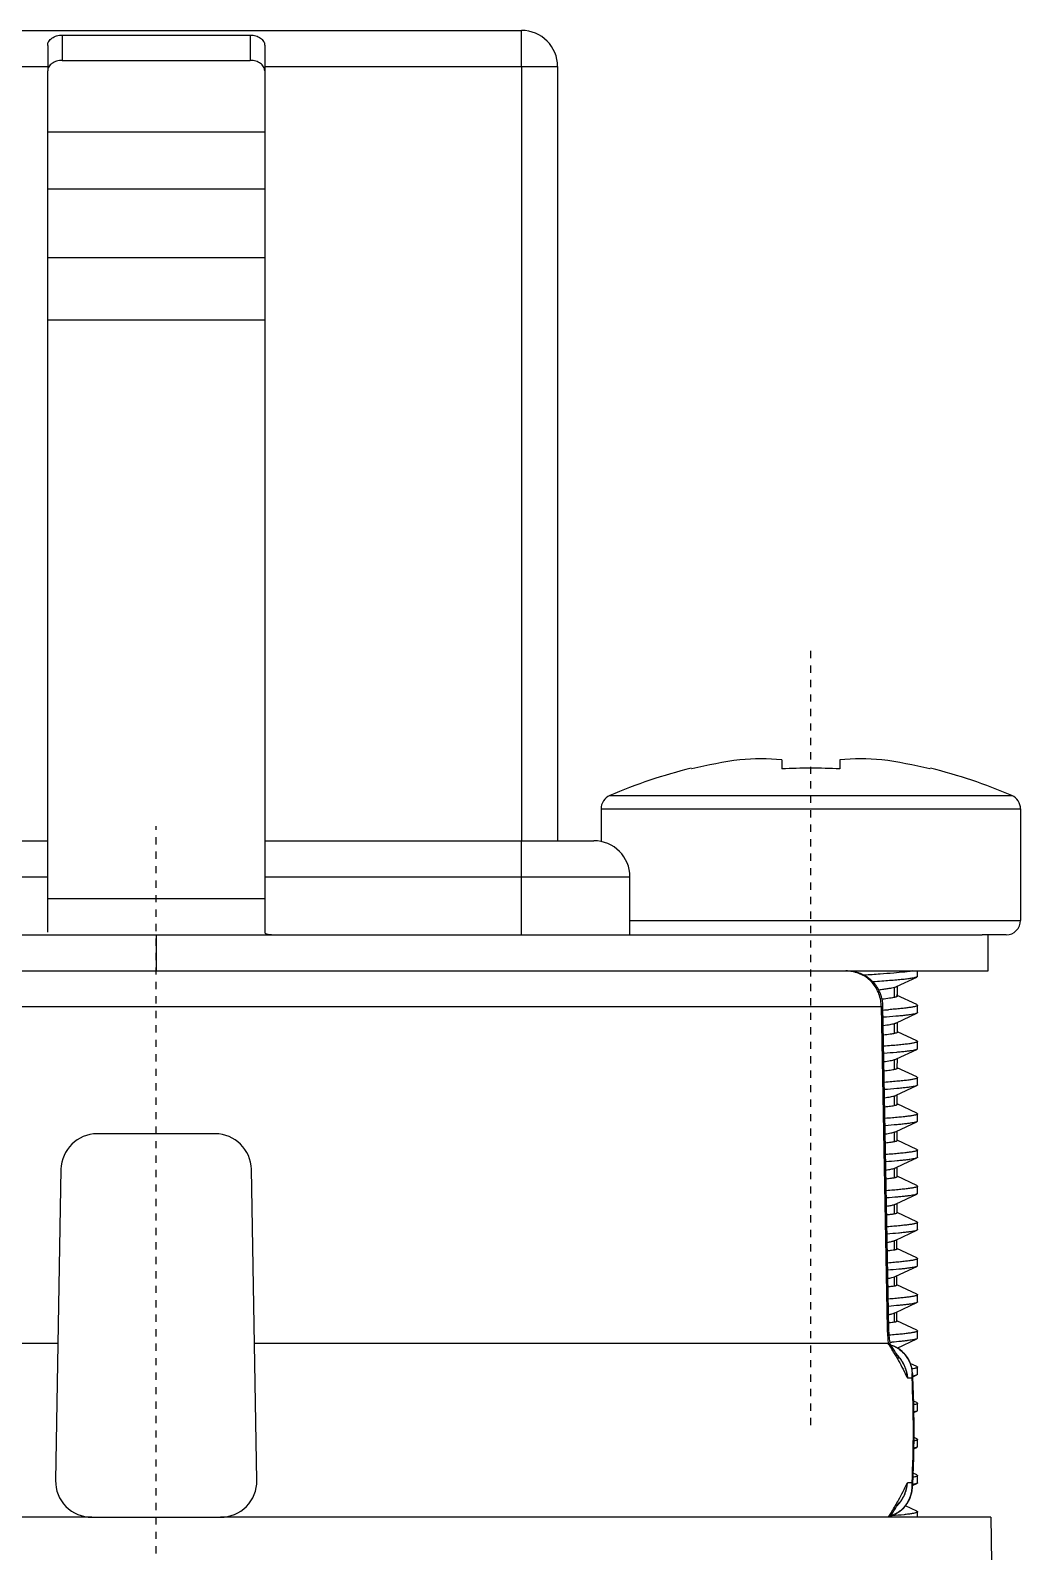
# Model space of a CAD drawing. Header units: millimetres. Extents: x 3170 to 4290, y 966 to 1416.
# Drawn here: x 3922.12 to 3935.81, y 986.61 to 1007.63 of the extents above; entities that cross this region are included whole.
import ezdxf

# ---------------------------------------------------------------- set-up
doc = ezdxf.new("R2010")
doc.units = ezdxf.units.MM
doc.header["$LTSCALE"] = 0.1
doc.linetypes.add('CENTER', pattern=[0.6, 0.375, -0.075, 0.075, -0.075])
for name, color, linetype in [('AUSFORMSCHRAEGEN', 7, 'Continuous'), ('BEZUGSACHSEN', 7, 'Continuous'), ('RUNDUNGEN', 7, 'Continuous')]:
    doc.layers.add(name, color=color, linetype=linetype)

msp = doc.modelspace()

# ---------------------------------------------------------------- linework, layer by layer
at = {"color": 9, "linetype": 'Continuous'}
for p, q in [((3928.913, 1007.131), (3928.913, 996.431)), ((3925.363, 1006.224), (3922.363, 1006.224)), ((3925.363, 1005.439), (3922.363, 1005.439)), ((3925.363, 1004.488), (3922.363, 1004.488)), ((3925.363, 1003.627), (3922.363, 1003.627)), ((3925.363, 995.627), (3922.363, 995.627)), ((3923.863, 995.131), (3923.863, 994.631)), ((3934.072, 994.266), (3934.072, 994.407)), ((3934.072, 993.767), (3934.072, 993.906)), ((3934.072, 993.268), (3934.072, 993.406)), ((3934.072, 992.77), (3934.072, 992.906)), ((3934.072, 992.271), (3934.072, 992.405)), ((3934.071, 991.772), (3934.071, 991.905)), ((3934.071, 991.273), (3934.071, 991.404)), ((3934.071, 990.774), (3934.071, 990.904)), ((3934.071, 990.276), (3934.071, 990.404)), ((3934.071, 989.777), (3934.071, 989.904))]:
    msp.add_line(p, q, dxfattribs=at)
at = {"color": 7, "linetype": 'Continuous'}
for p, q in [((3929.413, 1007.131), (3929.413, 996.431)), ((3931.263, 997.434), (3931.27, 997.424)), ((3932.513, 997.551), (3932.513, 997.424)), ((3933.313, 997.551), (3933.313, 997.424)), ((3934.557, 997.424), (3934.563, 997.434)), ((3935.363, 994.631), (3935.363, 995.131)), ((3912.363, 994.631), (3935.363, 994.631)), ((3934.099, 994.416), (3934.378, 994.547)), ((3934.388, 994.556), (3934.388, 994.631)), ((3934.378, 994.166), (3934.099, 994.297)), ((3934.111, 994.285), (3934.112, 994.422)), ((3933.915, 994.091), (3933.913, 994.091)), ((3934.388, 994.056), (3934.388, 994.156)), ((3934.098, 993.915), (3934.378, 994.047)), ((3934.11, 993.786), (3934.111, 993.921)), ((3934.378, 993.666), (3934.11, 993.792)), ((3934.388, 993.556), (3934.388, 993.656)), ((3934.097, 993.415), (3934.378, 993.547)), ((3934.109, 993.286), (3934.11, 993.421)), ((3934.378, 993.166), (3934.109, 993.292)), ((3934.095, 992.914), (3934.378, 993.047)), ((3934.388, 993.056), (3934.388, 993.156)), ((3934.108, 992.787), (3934.109, 992.92)), ((3934.378, 992.666), (3934.108, 992.793)), ((3934.388, 992.556), (3934.388, 992.656)), ((3934.094, 992.413), (3934.378, 992.547)), ((3934.107, 992.287), (3934.108, 992.42)), ((3934.378, 992.166), (3934.107, 992.293)), ((3934.093, 991.913), (3934.269, 991.996)), ((3934.269, 991.996), (3934.378, 992.047)), ((3934.388, 992.056), (3934.388, 992.156)), ((3934.106, 991.788), (3934.107, 991.919)), ((3934.378, 991.666), (3934.106, 991.794)), ((3934.091, 991.412), (3934.378, 991.547)), ((3934.388, 991.556), (3934.388, 991.656)), ((3934.105, 991.288), (3934.106, 991.419)), ((3934.378, 991.166), (3934.105, 991.294)), ((3934.388, 991.056), (3934.388, 991.156)), ((3934.09, 990.912), (3934.378, 991.047)), ((3934.104, 990.789), (3934.104, 990.918)), ((3934.378, 990.666), (3934.104, 990.794)), ((3934.088, 990.411), (3934.378, 990.547)), ((3934.378, 990.666), (3934.388, 990.656)), ((3934.388, 990.556), (3934.388, 990.656)), ((3934.071, 990.404), (3934.088, 990.411)), ((3934.103, 990.289), (3934.103, 990.418)), ((3934.378, 990.166), (3934.103, 990.295)), ((3934.388, 990.056), (3934.388, 990.156)), ((3934.071, 989.904), (3934.087, 989.91)), ((3934.087, 989.91), (3934.378, 990.047)), ((3934.102, 989.79), (3934.102, 989.917)), ((3934.378, 989.666), (3934.102, 989.795)), ((3934.388, 989.556), (3934.388, 989.656)), ((3934.107, 989.42), (3934.378, 989.547)), ((3934.378, 989.166), (3934.289, 989.207)), ((3934.322, 989.021), (3934.378, 989.047)), ((3934.388, 989.056), (3934.388, 989.156)), ((3934.378, 988.666), (3934.335, 988.686)), ((3934.388, 988.556), (3934.388, 988.656)), ((3934.338, 988.528), (3934.378, 988.547)), ((3934.378, 988.166), (3934.34, 988.183)), ((3934.338, 988.028), (3934.378, 988.047)), ((3934.388, 988.056), (3934.388, 988.156)), ((3934.321, 987.52), (3934.378, 987.547)), ((3934.378, 987.666), (3934.328, 987.689)), ((3934.388, 987.556), (3934.388, 987.656)), ((3934.378, 987.166), (3934.221, 987.24)), ((3934.388, 987.081), (3934.388, 987.156))]:
    msp.add_line(p, q, dxfattribs=at)
at = {"color": 3, "linetype": 'Continuous'}
for p, q in [((3922.363, 995.167), (3922.363, 1006.224)), ((3925.363, 1006.224), (3925.363, 995.167)), ((3912.443, 995.131), (3935.283, 995.131))]:
    msp.add_line(p, q, dxfattribs=at)
at = {"color": 7, "linetype": 'Continuous'}
for centre, radius, start, end in [((3932.913, 990.631), 6.989, 98.0601, 103.6016), ((3932.223, 993.989), 3.574, 85.3464, 94.6536), ((3932.913, 989.582), 7.852, 87.0803, 92.9197), ((3933.603, 994.025), 3.538, 85.2987, 94.7013), ((3932.913, 990.631), 6.989, 76.3984, 81.9399), ((3932.912, 1007.773), 13.719, 274.1952, 274.4913), ((3934.351, 992.107), 0.0655, 292.5184, 295.088), ((3933.174, 999.865), 10.4, 274.6093, 274.7481), ((3934.352, 989.604), 0.0623, 293.3405, 295.121), ((3933.196, 997.195), 10.129, 274.6522, 274.7754)]:
    msp.add_arc(centre, radius, start, end, dxfattribs=at)
at = {"color": 3, "linetype": 'Continuous'}
msp.add_open_spline([(3925.363, 995.167), (3925.363, 995.165), (3925.364, 995.16), (3925.368, 995.154), (3925.374, 995.149), (3925.387, 995.143), (3925.408, 995.137), (3925.439, 995.134), (3925.476, 995.132), (3925.519, 995.131), (3925.565, 995.131), (3925.597, 995.131), (3925.613, 995.131)], degree=3, knots=[0, 0, 0, 0, 0.025331, 0.051456, 0.081328, 0.116864, 0.208236, 0.327416, 0.471752, 0.636131, 0.814506, 1, 1, 1, 1], dxfattribs=at)
at = {"color": 7, "linetype": 'Continuous'}
for points, knots in [([(3934.316, 994.631), (3934.3, 994.629), (3934.265, 994.623), (3934.179, 994.613), (3934.046, 994.601), (3933.86, 994.586), (3933.723, 994.578), (3933.649, 994.573)], [0, 0, 0, 0, 0.072014, 0.160951, 0.386491, 0.669296, 1, 1, 1, 1]), ([(3934.378, 994.547), (3934.375, 994.546), (3934.367, 994.543), (3934.344, 994.536), (3934.307, 994.529), (3934.251, 994.521), (3934.18, 994.513), (3934.096, 994.505), (3933.999, 994.497), (3933.89, 994.489), (3933.814, 994.484), (3933.774, 994.481)], [0, 0, 0, 0, 0.018982, 0.044105, 0.112965, 0.206296, 0.323284, 0.462723, 0.623167, 0.802898, 1, 1, 1, 1]), ([(3934.388, 994.556), (3934.388, 994.555), (3934.386, 994.552), (3934.383, 994.549), (3934.38, 994.548), (3934.378, 994.547)], [0, 0, 0, 0, 0.374662, 0.650212, 1, 1, 1, 1]), ([(3933.852, 994.372), (3933.876, 994.375), (3933.92, 994.38), (3933.981, 994.389), (3934.03, 994.397), (3934.06, 994.403), (3934.072, 994.407)], [0, 0, 0, 0, 0.323088, 0.599264, 0.825776, 1, 1, 1, 1]), ([(3934.072, 994.407), (3934.077, 994.408), (3934.087, 994.411), (3934.096, 994.414), (3934.099, 994.416)], [0, 0, 0, 0, 0.561926, 1, 1, 1, 1]), ([(3934.111, 994.285), (3934.111, 994.284), (3934.11, 994.281), (3934.106, 994.278), (3934.099, 994.274), (3934.088, 994.27), (3934.078, 994.267), (3934.072, 994.266)], [0, 0, 0, 0, 0.12228, 0.209007, 0.31793, 0.609137, 1, 1, 1, 1]), ([(3934.072, 994.266), (3934.062, 994.264), (3934.039, 994.259), (3933.981, 994.25), (3933.934, 994.244), (3933.9, 994.24)], [0, 0, 0, 0, 0.180968, 0.409233, 1, 1, 1, 1]), ([(3934.388, 994.156), (3934.388, 994.155), (3934.387, 994.153), (3934.384, 994.151), (3934.38, 994.148), (3934.373, 994.145), (3934.361, 994.141), (3934.346, 994.137), (3934.328, 994.134), (3934.307, 994.13), (3934.273, 994.125), (3934.223, 994.118), (3934.154, 994.111), (3934.073, 994.103), (3934.016, 994.099), (3933.986, 994.096)], [0, 0, 0, 0, 0.01001, 0.016807, 0.025191, 0.047213, 0.076652, 0.113681, 0.158311, 0.210501, 0.270183, 0.411586, 0.581349, 0.778071, 1, 1, 1, 1]), ([(3934.378, 994.166), (3934.38, 994.165), (3934.383, 994.164), (3934.386, 994.161), (3934.388, 994.158), (3934.388, 994.156)], [0, 0, 0, 0, 0.349746, 0.62528, 1, 1, 1, 1]), ([(3934.378, 994.047), (3934.376, 994.046), (3934.369, 994.043), (3934.351, 994.038), (3934.322, 994.032), (3934.279, 994.025), (3934.225, 994.018), (3934.161, 994.011), (3934.056, 994.002), (3933.973, 993.995), (3933.915, 993.991)], [0, 0, 0, 0, 0.020561, 0.046905, 0.117137, 0.21068, 0.326947, 0.465142, 0.624216, 1, 1, 1, 1]), ([(3933.917, 993.879), (3933.947, 993.883), (3933.99, 993.889), (3934.041, 993.899), (3934.063, 993.904), (3934.072, 993.906)], [0, 0, 0, 0, 0.586106, 0.815471, 1, 1, 1, 1]), ([(3934.072, 993.906), (3934.077, 993.908), (3934.086, 993.91), (3934.094, 993.914), (3934.098, 993.915)], [0, 0, 0, 0, 0.559256, 1, 1, 1, 1]), ([(3934.388, 994.056), (3934.388, 994.055), (3934.386, 994.052), (3934.383, 994.049), (3934.38, 994.048), (3934.378, 994.047)], [0, 0, 0, 0, 0.374771, 0.650188, 1, 1, 1, 1]), ([(3934.072, 993.767), (3934.063, 993.765), (3934.042, 993.761), (3933.991, 993.753), (3933.949, 993.748), (3933.919, 993.744)], [0, 0, 0, 0, 0.184274, 0.413621, 1, 1, 1, 1]), ([(3934.388, 993.656), (3934.388, 993.655), (3934.387, 993.652), (3934.384, 993.65), (3934.379, 993.647), (3934.37, 993.644), (3934.356, 993.64), (3934.339, 993.636), (3934.318, 993.632), (3934.293, 993.628), (3934.254, 993.622), (3934.195, 993.615), (3934.115, 993.607), (3934.022, 993.599), (3933.956, 993.594), (3933.921, 993.591)], [0, 0, 0, 0, 0.009471, 0.016108, 0.024397, 0.046374, 0.075894, 0.113096, 0.157986, 0.210485, 0.270488, 0.412487, 0.582589, 0.779109, 1, 1, 1, 1]), ([(3934.11, 993.786), (3934.11, 993.784), (3934.109, 993.781), (3934.105, 993.778), (3934.098, 993.775), (3934.087, 993.771), (3934.078, 993.769), (3934.072, 993.767)], [0, 0, 0, 0, 0.122301, 0.20894, 0.317818, 0.609104, 1, 1, 1, 1]), ([(3934.378, 993.666), (3934.38, 993.665), (3934.383, 993.664), (3934.386, 993.661), (3934.388, 993.658), (3934.388, 993.656)], [0, 0, 0, 0, 0.349696, 0.625141, 1, 1, 1, 1]), ([(3934.378, 993.547), (3934.376, 993.546), (3934.369, 993.543), (3934.352, 993.538), (3934.323, 993.532), (3934.281, 993.526), (3934.228, 993.519), (3934.165, 993.512), (3934.063, 993.502), (3933.981, 993.496), (3933.924, 993.491)], [0, 0, 0, 0, 0.020676, 0.04711, 0.117489, 0.21105, 0.327296, 0.465397, 0.62437, 1, 1, 1, 1]), ([(3934.388, 993.556), (3934.388, 993.555), (3934.386, 993.552), (3934.383, 993.549), (3934.38, 993.548), (3934.378, 993.547)], [0, 0, 0, 0, 0.374737, 0.650266, 1, 1, 1, 1]), ([(3933.925, 993.379), (3933.954, 993.383), (3933.994, 993.389), (3934.043, 993.398), (3934.063, 993.403), (3934.072, 993.406)], [0, 0, 0, 0, 0.583607, 0.813664, 1, 1, 1, 1]), ([(3934.072, 993.268), (3934.063, 993.266), (3934.043, 993.263), (3933.995, 993.255), (3933.956, 993.25), (3933.928, 993.247)], [0, 0, 0, 0, 0.185813, 0.415603, 1, 1, 1, 1]), ([(3934.072, 993.406), (3934.074, 993.407), (3934.083, 993.409), (3934.091, 993.412), (3934.097, 993.415)], [0, 0, 0, 0, 0.292553, 1, 1, 1, 1]), ([(3934.109, 993.286), (3934.109, 993.285), (3934.108, 993.282), (3934.104, 993.279), (3934.098, 993.276), (3934.087, 993.272), (3934.077, 993.27), (3934.072, 993.268)], [0, 0, 0, 0, 0.122266, 0.208911, 0.317939, 0.609128, 1, 1, 1, 1]), ([(3934.388, 993.156), (3934.388, 993.155), (3934.387, 993.152), (3934.384, 993.15), (3934.379, 993.147), (3934.37, 993.144), (3934.357, 993.14), (3934.34, 993.136), (3934.32, 993.132), (3934.296, 993.128), (3934.257, 993.122), (3934.199, 993.115), (3934.121, 993.108), (3934.03, 993.1), (3933.965, 993.095), (3933.931, 993.092)], [0, 0, 0, 0, 0.009546, 0.016199, 0.024494, 0.046477, 0.075993, 0.113161, 0.157998, 0.210455, 0.270418, 0.412308, 0.582374, 0.77892, 1, 1, 1, 1]), ([(3934.378, 993.047), (3934.376, 993.046), (3934.369, 993.043), (3934.352, 993.038), (3934.324, 993.033), (3934.283, 993.026), (3934.231, 993.019), (3934.169, 993.012), (3934.069, 993.003), (3933.989, 992.996), (3933.933, 992.992)], [0, 0, 0, 0, 0.020818, 0.047363, 0.117848, 0.211465, 0.327656, 0.465675, 0.624528, 1, 1, 1, 1]), ([(3934.378, 993.166), (3934.38, 993.165), (3934.383, 993.164), (3934.386, 993.161), (3934.388, 993.158), (3934.388, 993.156)], [0, 0, 0, 0, 0.349918, 0.625349, 1, 1, 1, 1]), ([(3934.388, 993.056), (3934.388, 993.055), (3934.386, 993.052), (3934.383, 993.049), (3934.38, 993.048), (3934.378, 993.047)], [0, 0, 0, 0, 0.374699, 0.650118, 1, 1, 1, 1]), ([(3933.934, 992.879), (3933.961, 992.883), (3933.999, 992.889), (3934.044, 992.898), (3934.063, 992.903), (3934.072, 992.906)], [0, 0, 0, 0, 0.581026, 0.8116, 1, 1, 1, 1]), ([(3934.072, 992.906), (3934.074, 992.906), (3934.082, 992.909), (3934.09, 992.912), (3934.095, 992.914)], [0, 0, 0, 0, 0.290602, 1, 1, 1, 1]), ([(3934.072, 992.77), (3934.063, 992.768), (3934.045, 992.764), (3934, 992.758), (3933.963, 992.753), (3933.937, 992.75)], [0, 0, 0, 0, 0.187687, 0.418187, 1, 1, 1, 1]), ([(3934.388, 992.656), (3934.388, 992.655), (3934.387, 992.653), (3934.384, 992.65), (3934.379, 992.647), (3934.371, 992.644), (3934.358, 992.64), (3934.341, 992.636), (3934.321, 992.632), (3934.297, 992.628), (3934.259, 992.623), (3934.203, 992.616), (3934.126, 992.608), (3934.037, 992.6), (3933.973, 992.595), (3933.94, 992.593)], [0, 0, 0, 0, 0.009615, 0.016294, 0.024605, 0.046585, 0.076076, 0.11323, 0.158043, 0.21045, 0.270361, 0.412195, 0.582205, 0.778795, 1, 1, 1, 1]), ([(3934.108, 992.787), (3934.108, 992.785), (3934.107, 992.782), (3934.103, 992.78), (3934.097, 992.777), (3934.086, 992.773), (3934.077, 992.771), (3934.072, 992.77)], [0, 0, 0, 0, 0.122273, 0.208828, 0.317806, 0.609019, 1, 1, 1, 1]), ([(3934.378, 992.666), (3934.38, 992.665), (3934.383, 992.664), (3934.386, 992.661), (3934.388, 992.658), (3934.388, 992.656)], [0, 0, 0, 0, 0.349681, 0.62517, 1, 1, 1, 1]), ([(3934.378, 992.547), (3934.376, 992.546), (3934.369, 992.543), (3934.352, 992.538), (3934.325, 992.533), (3934.284, 992.526), (3934.234, 992.519), (3934.173, 992.513), (3934.075, 992.503), (3933.996, 992.497), (3933.941, 992.493)], [0, 0, 0, 0, 0.020931, 0.047566, 0.1182, 0.211839, 0.328013, 0.465952, 0.624702, 1, 1, 1, 1]), ([(3933.944, 992.379), (3933.969, 992.383), (3934.004, 992.389), (3934.046, 992.398), (3934.064, 992.403), (3934.072, 992.405)], [0, 0, 0, 0, 0.577794, 0.809219, 1, 1, 1, 1]), ([(3934.072, 992.405), (3934.074, 992.406), (3934.081, 992.408), (3934.089, 992.411), (3934.094, 992.413)], [0, 0, 0, 0, 0.288684, 1, 1, 1, 1]), ([(3934.388, 992.556), (3934.388, 992.555), (3934.386, 992.552), (3934.383, 992.549), (3934.38, 992.548), (3934.378, 992.547)], [0, 0, 0, 0, 0.374707, 0.650246, 1, 1, 1, 1]), ([(3934.072, 992.271), (3934.054, 992.267), (3934.012, 992.261), (3933.971, 992.256), (3933.946, 992.253)], [0, 0, 0, 0, 0.420879, 1, 1, 1, 1]), ([(3934.107, 992.287), (3934.107, 992.286), (3934.106, 992.283), (3934.102, 992.281), (3934.096, 992.277), (3934.086, 992.274), (3934.077, 992.272), (3934.072, 992.271)], [0, 0, 0, 0, 0.122345, 0.208731, 0.31744, 0.608713, 1, 1, 1, 1]), ([(3934.388, 992.156), (3934.388, 992.155), (3934.387, 992.153), (3934.384, 992.15), (3934.379, 992.147), (3934.371, 992.144), (3934.358, 992.14), (3934.342, 992.136), (3934.323, 992.132), (3934.299, 992.129), (3934.262, 992.123), (3934.207, 992.116), (3934.131, 992.109), (3934.044, 992.101), (3933.982, 992.096), (3933.949, 992.093)], [0, 0, 0, 0, 0.009688, 0.016383, 0.024701, 0.046689, 0.076183, 0.113305, 0.158067, 0.210433, 0.270313, 0.412043, 0.582023, 0.778627, 1, 1, 1, 1]), ([(3934.376, 992.046), (3934.369, 992.043), (3934.352, 992.038), (3934.321, 992.032), (3934.281, 992.026), (3934.232, 992.019), (3934.173, 992.013), (3934.079, 992.004), (3934.004, 991.997), (3933.951, 991.993)], [0, 0, 0, 0, 0.050786, 0.123713, 0.218685, 0.335197, 0.472538, 0.629844, 1, 1, 1, 1]), ([(3934.378, 992.166), (3934.38, 992.165), (3934.383, 992.164), (3934.386, 992.161), (3934.388, 992.158), (3934.388, 992.156)], [0, 0, 0, 0, 0.349925, 0.625439, 1, 1, 1, 1]), ([(3934.388, 992.056), (3934.388, 992.055), (3934.386, 992.052), (3934.383, 992.049), (3934.38, 992.048), (3934.378, 992.047)], [0, 0, 0, 0, 0.374835, 0.650262, 1, 1, 1, 1]), ([(3933.954, 991.879), (3933.976, 991.883), (3934.016, 991.89), (3934.055, 991.9), (3934.071, 991.905)], [0, 0, 0, 0, 0.574664, 1, 1, 1, 1]), ([(3934.071, 991.772), (3934.055, 991.769), (3934.017, 991.763), (3933.978, 991.758), (3933.956, 991.756)], [0, 0, 0, 0, 0.423736, 1, 1, 1, 1]), ([(3934.071, 991.905), (3934.073, 991.905), (3934.081, 991.908), (3934.088, 991.911), (3934.093, 991.913)], [0, 0, 0, 0, 0.286809, 1, 1, 1, 1]), ([(3934.106, 991.788), (3934.106, 991.786), (3934.105, 991.784), (3934.101, 991.781), (3934.095, 991.778), (3934.085, 991.775), (3934.076, 991.773), (3934.071, 991.772)], [0, 0, 0, 0, 0.122355, 0.208656, 0.317298, 0.608486, 1, 1, 1, 1]), ([(3934.388, 991.656), (3934.388, 991.655), (3934.387, 991.653), (3934.384, 991.65), (3934.38, 991.647), (3934.371, 991.644), (3934.359, 991.64), (3934.343, 991.637), (3934.324, 991.633), (3934.301, 991.629), (3934.265, 991.623), (3934.211, 991.617), (3934.137, 991.609), (3934.052, 991.601), (3933.991, 991.597), (3933.959, 991.594)], [0, 0, 0, 0, 0.009764, 0.016487, 0.024827, 0.04683, 0.076298, 0.113385, 0.158123, 0.21045, 0.270268, 0.411915, 0.581838, 0.778479, 1, 1, 1, 1]), ([(3934.372, 991.545), (3934.365, 991.542), (3934.347, 991.537), (3934.317, 991.531), (3934.277, 991.525), (3934.229, 991.519), (3934.173, 991.513), (3934.082, 991.504), (3934.011, 991.498), (3933.961, 991.494)], [0, 0, 0, 0, 0.054661, 0.130375, 0.226928, 0.34385, 0.480505, 0.63605, 1, 1, 1, 1]), ([(3934.378, 991.547), (3934.378, 991.547), (3934.376, 991.546), (3934.374, 991.545), (3934.372, 991.545)], [0, 0, 0, 0, 0.229976, 1, 1, 1, 1]), ([(3934.378, 991.666), (3934.38, 991.665), (3934.383, 991.664), (3934.386, 991.661), (3934.388, 991.658), (3934.388, 991.656)], [0, 0, 0, 0, 0.349703, 0.625141, 1, 1, 1, 1]), ([(3934.388, 991.556), (3934.388, 991.555), (3934.386, 991.552), (3934.383, 991.549), (3934.38, 991.548), (3934.378, 991.547)], [0, 0, 0, 0, 0.374561, 0.650107, 1, 1, 1, 1]), ([(3933.963, 991.38), (3933.984, 991.384), (3934.02, 991.39), (3934.056, 991.399), (3934.071, 991.404)], [0, 0, 0, 0, 0.571321, 1, 1, 1, 1]), ([(3934.071, 991.404), (3934.073, 991.405), (3934.08, 991.407), (3934.087, 991.41), (3934.091, 991.412)], [0, 0, 0, 0, 0.284944, 1, 1, 1, 1]), ([(3934.071, 991.273), (3934.056, 991.27), (3934.021, 991.265), (3933.985, 991.261), (3933.964, 991.259)], [0, 0, 0, 0, 0.426551, 1, 1, 1, 1]), ([(3934.388, 991.156), (3934.388, 991.155), (3934.387, 991.153), (3934.384, 991.15), (3934.38, 991.148), (3934.372, 991.144), (3934.36, 991.141), (3934.344, 991.137), (3934.325, 991.133), (3934.303, 991.129), (3934.268, 991.124), (3934.215, 991.117), (3934.143, 991.11), (3934.059, 991.102), (3933.999, 991.097), (3933.968, 991.095)], [0, 0, 0, 0, 0.009846, 0.016591, 0.024941, 0.046938, 0.076399, 0.113474, 0.158169, 0.21044, 0.270221, 0.411797, 0.58164, 0.778279, 1, 1, 1, 1]), ([(3934.105, 991.288), (3934.105, 991.287), (3934.104, 991.284), (3934.1, 991.282), (3934.095, 991.279), (3934.085, 991.276), (3934.076, 991.274), (3934.071, 991.273)], [0, 0, 0, 0, 0.122362, 0.208579, 0.317146, 0.608212, 1, 1, 1, 1]), ([(3934.378, 991.166), (3934.38, 991.165), (3934.383, 991.164), (3934.386, 991.161), (3934.388, 991.158), (3934.388, 991.156)], [0, 0, 0, 0, 0.349804, 0.625358, 1, 1, 1, 1]), ([(3934.378, 991.047), (3934.372, 991.044), (3934.357, 991.04), (3934.328, 991.033), (3934.29, 991.027), (3934.242, 991.021), (3934.186, 991.014), (3934.094, 991.005), (3934.021, 990.999), (3933.969, 990.995)], [0, 0, 0, 0, 0.048315, 0.119393, 0.213179, 0.329273, 0.466929, 0.625289, 1, 1, 1, 1]), ([(3934.071, 990.904), (3934.073, 990.905), (3934.079, 990.907), (3934.086, 990.909), (3934.09, 990.912)], [0, 0, 0, 0, 0.283074, 1, 1, 1, 1]), ([(3934.388, 991.056), (3934.388, 991.055), (3934.386, 991.052), (3934.383, 991.049), (3934.38, 991.048), (3934.378, 991.047)], [0, 0, 0, 0, 0.37486, 0.650331, 1, 1, 1, 1]), ([(3933.971, 990.88), (3933.99, 990.884), (3934.024, 990.891), (3934.057, 990.899), (3934.071, 990.904)], [0, 0, 0, 0, 0.567992, 1, 1, 1, 1]), ([(3934.071, 990.774), (3934.057, 990.772), (3934.025, 990.767), (3933.992, 990.764), (3933.974, 990.762)], [0, 0, 0, 0, 0.42996, 1, 1, 1, 1]), ([(3934.104, 990.789), (3934.104, 990.788), (3934.104, 990.787), (3934.102, 990.784), (3934.099, 990.783), (3934.094, 990.78), (3934.084, 990.777), (3934.076, 990.775), (3934.071, 990.774)], [0, 0, 0, 0, 0.057175, 0.124711, 0.210739, 0.319219, 0.609247, 1, 1, 1, 1]), ([(3934.388, 990.656), (3934.388, 990.655), (3934.387, 990.653), (3934.384, 990.65), (3934.38, 990.648), (3934.372, 990.644), (3934.36, 990.641), (3934.345, 990.637), (3934.327, 990.633), (3934.305, 990.629), (3934.27, 990.624), (3934.218, 990.618), (3934.148, 990.61), (3934.065, 990.603), (3934.007, 990.598), (3933.976, 990.595)], [0, 0, 0, 0, 0.009912, 0.016675, 0.025039, 0.047062, 0.07652, 0.113561, 0.15822, 0.210469, 0.270211, 0.411686, 0.581527, 0.778204, 1, 1, 1, 1]), ([(3934.378, 990.547), (3934.373, 990.544), (3934.357, 990.54), (3934.329, 990.533), (3934.291, 990.527), (3934.245, 990.521), (3934.19, 990.514), (3934.1, 990.505), (3934.028, 990.499), (3933.978, 990.496)], [0, 0, 0, 0, 0.048581, 0.119786, 0.213645, 0.329689, 0.467275, 0.625552, 1, 1, 1, 1]), ([(3934.388, 990.556), (3934.388, 990.555), (3934.386, 990.552), (3934.383, 990.549), (3934.38, 990.548), (3934.378, 990.547)], [0, 0, 0, 0, 0.37465, 0.650081, 1, 1, 1, 1]), ([(3933.98, 990.381), (3933.998, 990.385), (3934.028, 990.391), (3934.058, 990.399), (3934.071, 990.404)], [0, 0, 0, 0, 0.564151, 1, 1, 1, 1]), ([(3934.103, 990.289), (3934.103, 990.289), (3934.103, 990.287), (3934.101, 990.285), (3934.098, 990.283), (3934.093, 990.281), (3934.084, 990.278), (3934.076, 990.276), (3934.071, 990.276)], [0, 0, 0, 0, 0.05728, 0.124733, 0.210601, 0.318914, 0.608809, 1, 1, 1, 1]), ([(3934.071, 990.276), (3934.058, 990.273), (3934.029, 990.269), (3933.999, 990.266), (3933.982, 990.264)], [0, 0, 0, 0, 0.433362, 1, 1, 1, 1]), ([(3934.388, 990.156), (3934.388, 990.155), (3934.387, 990.153), (3934.384, 990.151), (3934.38, 990.148), (3934.373, 990.145), (3934.361, 990.141), (3934.346, 990.137), (3934.328, 990.134), (3934.307, 990.13), (3934.273, 990.125), (3934.223, 990.118), (3934.154, 990.111), (3934.073, 990.103), (3934.016, 990.099), (3933.986, 990.096)], [0, 0, 0, 0, 0.01001, 0.016808, 0.025194, 0.047221, 0.076656, 0.113679, 0.158313, 0.210506, 0.270184, 0.411584, 0.581348, 0.778066, 1, 1, 1, 1]), ([(3934.378, 990.166), (3934.38, 990.165), (3934.383, 990.164), (3934.386, 990.161), (3934.388, 990.158), (3934.388, 990.156)], [0, 0, 0, 0, 0.349687, 0.625184, 1, 1, 1, 1]), ([(3934.378, 990.047), (3934.373, 990.044), (3934.357, 990.04), (3934.33, 990.034), (3934.293, 990.027), (3934.248, 990.021), (3934.194, 990.015), (3934.107, 990.006), (3934.037, 990), (3933.988, 989.996)], [0, 0, 0, 0, 0.048872, 0.120285, 0.214197, 0.330217, 0.467709, 0.625828, 1, 1, 1, 1]), ([(3933.989, 989.882), (3934.005, 989.885), (3934.032, 989.892), (3934.059, 989.899), (3934.071, 989.904)], [0, 0, 0, 0, 0.560027, 1, 1, 1, 1]), ([(3934.388, 990.056), (3934.388, 990.055), (3934.386, 990.052), (3934.383, 990.049), (3934.38, 990.048), (3934.378, 990.047)], [0, 0, 0, 0, 0.374733, 0.650264, 1, 1, 1, 1]), ([(3934.071, 989.777), (3934.059, 989.775), (3934.033, 989.771), (3934.007, 989.768), (3933.992, 989.767)], [0, 0, 0, 0, 0.437411, 1, 1, 1, 1]), ([(3934.388, 989.656), (3934.388, 989.655), (3934.387, 989.653), (3934.385, 989.651), (3934.38, 989.648), (3934.373, 989.645), (3934.362, 989.641), (3934.348, 989.638), (3934.33, 989.634), (3934.31, 989.63), (3934.277, 989.625), (3934.228, 989.619), (3934.161, 989.611), (3934.083, 989.604), (3934.028, 989.6), (3933.999, 989.597)], [0, 0, 0, 0, 0.010126, 0.016956, 0.02536, 0.047404, 0.076846, 0.113838, 0.158411, 0.210544, 0.270176, 0.411448, 0.581147, 0.777885, 1, 1, 1, 1]), ([(3934.102, 989.79), (3934.102, 989.788), (3934.101, 989.786), (3934.097, 989.784), (3934.092, 989.782), (3934.083, 989.779), (3934.075, 989.777), (3934.071, 989.777)], [0, 0, 0, 0, 0.122365, 0.208324, 0.316626, 0.607117, 1, 1, 1, 1]), ([(3934.378, 989.666), (3934.38, 989.665), (3934.383, 989.664), (3934.386, 989.661), (3934.388, 989.658), (3934.388, 989.656)], [0, 0, 0, 0, 0.349932, 0.625428, 1, 1, 1, 1]), ([(3934.377, 989.546), (3934.371, 989.544), (3934.357, 989.54), (3934.332, 989.534), (3934.3, 989.529), (3934.26, 989.523), (3934.213, 989.517), (3934.138, 989.509), (3934.077, 989.504), (3934.035, 989.5)], [0, 0, 0, 0, 0.052645, 0.126574, 0.221798, 0.338007, 0.47464, 0.631072, 1, 1, 1, 1]), ([(3934.388, 989.556), (3934.388, 989.555), (3934.386, 989.552), (3934.383, 989.549), (3934.38, 989.548), (3934.378, 989.547)], [0, 0, 0, 0, 0.374822, 0.650245, 1, 1, 1, 1]), ([(3934.388, 989.156), (3934.388, 989.154), (3934.384, 989.15), (3934.377, 989.146), (3934.368, 989.143), (3934.357, 989.14), (3934.338, 989.135), (3934.323, 989.133), (3934.312, 989.131)], [0, 0, 0, 0, 0.097319, 0.179994, 0.289059, 0.425381, 0.589302, 1, 1, 1, 1]), ([(3934.378, 989.047), (3934.375, 989.046), (3934.368, 989.043), (3934.35, 989.038), (3934.334, 989.035), (3934.323, 989.033)], [0, 0, 0, 0, 0.174093, 0.398448, 1, 1, 1, 1]), ([(3934.378, 989.166), (3934.38, 989.165), (3934.383, 989.164), (3934.386, 989.161), (3934.388, 989.158), (3934.388, 989.156)], [0, 0, 0, 0, 0.349698, 0.625146, 1, 1, 1, 1]), ([(3934.388, 989.056), (3934.388, 989.055), (3934.386, 989.052), (3934.383, 989.049), (3934.38, 989.048), (3934.378, 989.047)], [0, 0, 0, 0, 0.374554, 0.65012, 1, 1, 1, 1]), ([(3934.388, 988.656), (3934.388, 988.654), (3934.385, 988.651), (3934.381, 988.648), (3934.372, 988.644), (3934.358, 988.64), (3934.345, 988.637), (3934.337, 988.635)], [0, 0, 0, 0, 0.108351, 0.192647, 0.301513, 0.597398, 1, 1, 1, 1]), ([(3934.378, 988.666), (3934.38, 988.665), (3934.383, 988.664), (3934.386, 988.661), (3934.388, 988.658), (3934.388, 988.656)], [0, 0, 0, 0, 0.349819, 0.625376, 1, 1, 1, 1]), ([(3934.378, 988.547), (3934.373, 988.545), (3934.36, 988.54), (3934.346, 988.537), (3934.338, 988.536)], [0, 0, 0, 0, 0.411815, 1, 1, 1, 1]), ([(3934.388, 988.556), (3934.388, 988.555), (3934.386, 988.552), (3934.383, 988.549), (3934.38, 988.548), (3934.378, 988.547)], [0, 0, 0, 0, 0.374864, 0.650327, 1, 1, 1, 1]), ([(3934.378, 988.047), (3934.373, 988.045), (3934.36, 988.041), (3934.347, 988.037), (3934.339, 988.036)], [0, 0, 0, 0, 0.413064, 1, 1, 1, 1]), ([(3934.388, 988.156), (3934.388, 988.154), (3934.386, 988.151), (3934.381, 988.149), (3934.373, 988.145), (3934.36, 988.141), (3934.348, 988.138), (3934.341, 988.136)], [0, 0, 0, 0, 0.110506, 0.1952, 0.304162, 0.599246, 1, 1, 1, 1]), ([(3934.378, 988.166), (3934.38, 988.165), (3934.383, 988.164), (3934.386, 988.161), (3934.388, 988.158), (3934.388, 988.156)], [0, 0, 0, 0, 0.34982, 0.625235, 1, 1, 1, 1]), ([(3934.388, 988.056), (3934.388, 988.055), (3934.386, 988.052), (3934.383, 988.049), (3934.38, 988.048), (3934.378, 988.047)], [0, 0, 0, 0, 0.374628, 0.650071, 1, 1, 1, 1]), ([(3934.378, 987.547), (3934.375, 987.546), (3934.368, 987.543), (3934.349, 987.538), (3934.334, 987.535), (3934.322, 987.532)], [0, 0, 0, 0, 0.17334, 0.397478, 1, 1, 1, 1]), ([(3934.388, 987.656), (3934.388, 987.654), (3934.385, 987.65), (3934.379, 987.647), (3934.372, 987.644), (3934.363, 987.642), (3934.348, 987.637), (3934.335, 987.635), (3934.326, 987.633)], [0, 0, 0, 0, 0.10268, 0.186082, 0.294988, 0.430502, 0.593127, 1, 1, 1, 1]), ([(3934.378, 987.666), (3934.38, 987.665), (3934.383, 987.664), (3934.386, 987.661), (3934.388, 987.658), (3934.388, 987.656)], [0, 0, 0, 0, 0.349695, 0.6252, 1, 1, 1, 1]), ([(3934.388, 987.556), (3934.388, 987.555), (3934.386, 987.552), (3934.383, 987.549), (3934.38, 987.548), (3934.378, 987.547)], [0, 0, 0, 0, 0.374758, 0.65028, 1, 1, 1, 1]), ([(3934.316, 987.131), (3934.299, 987.128), (3934.261, 987.123), (3934.169, 987.112), (3934.094, 987.105), (3934.04, 987.101)], [0, 0, 0, 0, 0.184235, 0.413803, 1, 1, 1, 1]), ([(3934.388, 987.156), (3934.388, 987.154), (3934.384, 987.15), (3934.378, 987.147), (3934.369, 987.144), (3934.359, 987.14), (3934.341, 987.136), (3934.327, 987.133), (3934.316, 987.131)], [0, 0, 0, 0, 0.098766, 0.181624, 0.290769, 0.427053, 0.590714, 1, 1, 1, 1]), ([(3934.378, 987.166), (3934.38, 987.165), (3934.383, 987.164), (3934.386, 987.161), (3934.388, 987.158), (3934.388, 987.156)], [0, 0, 0, 0, 0.34992, 0.625415, 1, 1, 1, 1])]:
    msp.add_open_spline(points, degree=3, knots=knots, dxfattribs=at)
at = {"layer": 'AUSFORMSCHRAEGEN', "color": 7, "linetype": 'Continuous'}
for p, q in [((3922.972, 987.081), (3912.325, 987.081)), ((3935.401, 987.081), (3924.754, 987.081)), ((3935.401, 987.081), (3935.66, 972.278))]:
    msp.add_line(p, q, dxfattribs=at)
at = {"layer": 'BEZUGSACHSEN', "color": 7, "linetype": 'CENTER'}
for p, q in [((3932.913, 988.354), (3932.913, 999.131)), ((3923.863, 965.581), (3923.863, 996.631))]:
    msp.add_line(p, q, dxfattribs=at)
at = {"layer": 'BEZUGSACHSEN', "color": 9, "linetype": 'Continuous'}
for p, q in [((3930.134, 997.056), (3935.693, 997.056)), ((3930.013, 996.872), (3935.813, 996.872)), ((3930.413, 995.331), (3935.813, 995.331))]:
    msp.add_line(p, q, dxfattribs=at)
at = {"layer": 'BEZUGSACHSEN', "color": 7, "linetype": 'Continuous'}
for p, q in [((3930.013, 996.872), (3930.013, 996.42)), ((3935.813, 996.872), (3935.813, 995.331)), ((3935.613, 995.131), (3935.283, 995.131))]:
    msp.add_line(p, q, dxfattribs=at)
for centre, radius, start, end in [((3932.913, 990.631), 7, 103.6732, 113.3944), ((3932.913, 990.631), 7, 66.6056, 76.3268), ((3930.213, 996.872), 0.2, 113.3944, 180), ((3935.613, 996.872), 0.2, 0, 66.6056), ((3935.613, 995.331), 0.2, 270, 0)]:
    msp.add_arc(centre, radius, start, end, dxfattribs=at)
at = {"layer": 'RUNDUNGEN', "color": 7, "linetype": 'Continuous'}
for p, q in [((3918.813, 1007.631), (3928.913, 1007.631)), ((3922.563, 1007.568), (3925.163, 1007.568)), ((3922.363, 1007.425), (3922.363, 1007.075)), ((3925.363, 1007.425), (3925.363, 1007.075)), ((3929.413, 1007.131), (3929.413, 996.431)), ((3917.813, 996.431), (3922.363, 996.431)), ((3925.363, 996.431), (3929.913, 996.431)), ((3930.413, 995.131), (3930.413, 995.931)), ((3933.993, 989.676), (3933.911, 994.141)), ((3924.679, 992.381), (3923.047, 992.381)), ((3922.547, 991.89), (3922.472, 987.59)), ((3925.254, 987.59), (3925.179, 991.89)), ((3922.505, 989.481), (3913.742, 989.481)), ((3933.985, 989.481), (3925.221, 989.481)), ((3934.014, 989.466), (3934.01, 989.491)), ((3934.02, 989.46), (3934.012, 989.471)), ((3934.029, 989.446), (3934.02, 989.46)), ((3934.039, 989.432), (3934.029, 989.446)), ((3934.048, 989.418), (3934.039, 989.432)), ((3934.056, 989.404), (3934.048, 989.418)), ((3934.065, 989.391), (3934.056, 989.404)), ((3934.073, 989.378), (3934.065, 989.391)), ((3934.085, 989.359), (3934.073, 989.378)), ((3934.096, 989.34), (3934.085, 989.359)), ((3934.11, 989.318), (3934.096, 989.34)), ((3934.13, 989.285), (3934.11, 989.318)), ((3934.172, 989.376), (3934.12, 989.414)), ((3934.175, 989.373), (3934.124, 989.412)), ((3934.134, 989.279), (3934.13, 989.285)), ((3934.342, 988.281), (3934.342, 988.285)), ((3934.32, 987.493), (3934.322, 987.535)), ((3934.015, 987.101), (3934.082, 987.127)), ((3934.033, 987.123), (3934.043, 987.138)), ((3934.043, 987.138), (3934.053, 987.153)), ((3934.053, 987.153), (3934.062, 987.168)), ((3934.062, 987.168), (3934.071, 987.182)), ((3934.082, 987.127), (3934.144, 987.165)), ((3934.088, 987.209), (3934.1, 987.229)), ((3934.1, 987.229), (3934.129, 987.277)), ((3922.972, 987.081), (3924.754, 987.081)), ((3934.011, 987.082), (3934.014, 987.096)), ((3934.023, 987.108), (3934.033, 987.123))]:
    msp.add_line(p, q, dxfattribs=at)
at = {"layer": 'RUNDUNGEN', "color": 9, "linetype": 'Continuous'}
for p, q in [((3922.563, 1007.568), (3922.563, 1007.217)), ((3925.163, 1007.568), (3925.163, 1007.217)), ((3928.913, 1007.131), (3928.913, 1007.631)), ((3918.313, 1007.131), (3922.363, 1007.131)), ((3925.363, 1007.131), (3929.413, 1007.131)), ((3928.913, 995.131), (3928.913, 996.431)), ((3917.313, 995.931), (3922.363, 995.931)), ((3925.363, 995.931), (3930.413, 995.931)), ((3913.839, 994.14), (3933.887, 994.14)), ((3933.887, 994.14), (3933.911, 994.141)), ((3933.887, 994.14), (3933.969, 989.689)), ((3933.993, 989.69), (3933.969, 989.689)), ((3934.248, 989.007), (3934.312, 989.007)), ((3934.312, 987.556), (3934.248, 987.556))]:
    msp.add_line(p, q, dxfattribs=at)
at = {"layer": 'RUNDUNGEN', "color": 3, "linetype": 'Continuous'}
for p, q in [((3922.563, 1007.217), (3925.163, 1007.217)), ((3922.363, 1006.224), (3922.363, 1007.075)), ((3925.363, 1007.075), (3925.363, 1006.224))]:
    msp.add_line(p, q, dxfattribs=at)
at = {"layer": 'RUNDUNGEN', "color": 7, "linetype": 'Continuous'}
for points in [[(3933.909, 994.177), (3933.907, 994.193), (3933.905, 994.209), (3933.902, 994.225), (3933.899, 994.241), (3933.895, 994.256), (3933.891, 994.272), (3933.887, 994.287), (3933.882, 994.301), (3933.877, 994.316), (3933.871, 994.33), (3933.865, 994.343), (3933.859, 994.357), (3933.852, 994.37), (3933.845, 994.383), (3933.838, 994.395), (3933.831, 994.407), (3933.823, 994.419), (3933.815, 994.43), (3933.807, 994.441), (3933.798, 994.452), (3933.789, 994.462), (3933.781, 994.472), (3933.772, 994.482), (3933.763, 994.491), (3933.753, 994.5), (3933.744, 994.508), (3933.735, 994.516), (3933.725, 994.524), (3933.715, 994.531), (3933.706, 994.538), (3933.696, 994.545), (3933.686, 994.551), (3933.676, 994.558), (3933.667, 994.563), (3933.657, 994.569), (3933.647, 994.574), (3933.638, 994.578), (3933.628, 994.583), (3933.618, 994.587), (3933.609, 994.591), (3933.6, 994.595), (3933.59, 994.598), (3933.581, 994.601), (3933.572, 994.604), (3933.563, 994.607), (3933.555, 994.61), (3933.546, 994.612), (3933.537, 994.614), (3933.529, 994.616), (3933.521, 994.618), (3933.512, 994.62), (3933.504, 994.621), (3933.496, 994.623), (3933.488, 994.624), (3933.48, 994.625), (3933.473, 994.626), (3933.465, 994.627), (3933.457, 994.628), (3933.45, 994.629), (3933.443, 994.629), (3933.435, 994.63), (3933.428, 994.63), (3933.421, 994.631), (3933.415, 994.631), (3933.408, 994.631), (3933.402, 994.631), (3933.396, 994.631)], [(3933.911, 994.141), (3933.911, 994.143), (3933.91, 994.16), (3933.909, 994.177)], [(3934.01, 989.491), (3934.002, 989.548), (3933.996, 989.61), (3933.993, 989.676)], [(3934.12, 989.414), (3934.063, 989.444), (3934.02, 989.459)], [(3934.134, 989.277), (3934.135, 989.277), (3934.135, 989.276), (3934.135, 989.277), (3934.134, 989.279)], [(3934.32, 989.069), (3934.308, 989.148), (3934.287, 989.215), (3934.256, 989.276), (3934.218, 989.33), (3934.172, 989.376)], [(3934.288, 989.213), (3934.258, 989.274), (3934.22, 989.327), (3934.175, 989.373)], [(3934.337, 988.65), (3934.322, 989.021), (3934.32, 989.069)], [(3934.322, 987.535), (3934.337, 987.906), (3934.342, 988.278), (3934.337, 988.65)], [(3934.144, 987.165), (3934.2, 987.213), (3934.246, 987.271), (3934.283, 987.337), (3934.307, 987.411), (3934.32, 987.493)], [(3934.308, 987.413), (3934.309, 987.416), (3934.32, 987.493)], [(3934.071, 987.182), (3934.076, 987.189), (3934.088, 987.209)], [(3934.129, 987.277), (3934.134, 987.284), (3934.134, 987.284)], [(3934.012, 987.092), (3934.013, 987.093), (3934.023, 987.108)]]:
    msp.add_lwpolyline(points, dxfattribs=at)
for centre, radius, start, end in [((3928.913, 1007.131), 0.5, 0, 90), ((3929.913, 995.931), 0.5, 0, 90), ((3933.367, 994.132), 0.521, 0.9132, 5.2615), ((3923.047, 991.881), 0.5, 90, 179), ((3924.679, 991.881), 0.5, 1, 90), ((3933.887, 989.047), 0.434, 68.5963, 72.0472), ((3933.89, 989.054), 0.426, 60.9623, 68.6028), ((3933.895, 989.063), 0.416, 52.9935, 60.9308), ((3933.817, 989.045), 0.496, 355.5824, 2.8715), ((3922.972, 987.581), 0.5, 179, 270), ((3924.754, 987.581), 0.5, 270, 1)]:
    msp.add_arc(centre, radius, start, end, dxfattribs=at)
at = {"layer": 'RUNDUNGEN', "color": 9, "linetype": 'Continuous'}
for centre, radius, start, end in [((3929.962, 986.924), 4.767, 32.112, 32.4488), ((3930.047, 986.976), 4.668, 31.3175, 32.1136), ((3930.173, 987.053), 4.52, 30.1524, 31.3176), ((3920.218, 988.281), 14.113, 357.0548, 2.9452), ((3933.818, 987.518), 0.496, 357.1127, 4.4229), ((3933.841, 987.517), 0.473, 348.6607, 357.1227), ((3930.046, 989.587), 4.669, 327.8884, 328.6855), ((3930.173, 989.509), 4.52, 328.6855, 329.8512), ((3933.891, 987.506), 0.423, 293.5479, 299.1813), ((3933.894, 987.501), 0.417, 299.1943, 300.1894), ((3933.895, 987.5), 0.416, 300.1891, 307.0891), ((3929.961, 989.64), 4.769, 327.5537, 327.89), ((3933.887, 987.516), 0.434, 287.9531, 289.5017), ((3933.888, 987.514), 0.432, 289.5014, 291.5196), ((3933.889, 987.512), 0.429, 291.5196, 293.5564)]:
    msp.add_arc(centre, radius, start, end, dxfattribs=at)
at = {"layer": 'RUNDUNGEN', "color": 7, "linetype": 'Continuous'}
for points, knots in [([(3922.363, 1007.425), (3922.363, 1007.434), (3922.366, 1007.454), (3922.382, 1007.491), (3922.422, 1007.531), (3922.487, 1007.561), (3922.537, 1007.568), (3922.563, 1007.568)], [0, 0, 0, 0, 0.104059, 0.211954, 0.44701, 0.713407, 1, 1, 1, 1]), ([(3925.163, 1007.568), (3925.189, 1007.568), (3925.239, 1007.561), (3925.305, 1007.531), (3925.344, 1007.491), (3925.361, 1007.454), (3925.363, 1007.434), (3925.363, 1007.425)], [0, 0, 0, 0, 0.286593, 0.55299, 0.788046, 0.895941, 1, 1, 1, 1]), ([(3933.885, 994.18), (3933.88, 994.24), (3933.848, 994.361), (3933.738, 994.511), (3933.58, 994.609), (3933.457, 994.631), (3933.396, 994.631)], [0, 0, 0, 0, 0.251324, 0.500018, 0.748669, 1, 1, 1, 1]), ([(3933.985, 989.482), (3933.988, 989.482), (3933.998, 989.481), (3934.008, 989.476), (3934.012, 989.471)], [0, 0, 0, 0, 0.332905, 1, 1, 1, 1]), ([(3934.116, 989.311), (3934.154, 989.27), (3934.217, 989.174), (3934.244, 989.063), (3934.248, 989.007)], [0, 0, 0, 0, 0.499638, 1, 1, 1, 1]), ([(3934.145, 989.395), (3934.171, 989.376), (3934.217, 989.332), (3934.269, 989.252), (3934.302, 989.163), (3934.311, 989.101), (3934.313, 989.07)], [0, 0, 0, 0, 0.254985, 0.504078, 0.751093, 1, 1, 1, 1]), ([(3934.116, 987.252), (3934.154, 987.293), (3934.217, 987.388), (3934.244, 987.5), (3934.248, 987.556)], [0, 0, 0, 0, 0.499611, 1, 1, 1, 1])]:
    msp.add_open_spline(points, degree=3, knots=knots, dxfattribs=at)
at = {"layer": 'RUNDUNGEN', "color": 3, "linetype": 'Continuous'}
for points, knots in [([(3922.563, 1007.217), (3922.537, 1007.217), (3922.487, 1007.21), (3922.422, 1007.181), (3922.382, 1007.14), (3922.366, 1007.103), (3922.363, 1007.084), (3922.363, 1007.075)], [0, 0, 0, 0, 0.286593, 0.55299, 0.788046, 0.895941, 1, 1, 1, 1]), ([(3925.363, 1007.075), (3925.363, 1007.084), (3925.361, 1007.103), (3925.344, 1007.14), (3925.305, 1007.181), (3925.239, 1007.21), (3925.189, 1007.217), (3925.163, 1007.217)], [0, 0, 0, 0, 0.104059, 0.211954, 0.44701, 0.713407, 1, 1, 1, 1])]:
    msp.add_open_spline(points, degree=3, knots=knots, dxfattribs=at)
at = {"layer": 'RUNDUNGEN', "color": 9, "linetype": 'Continuous'}
for points, knots in [([(3933.969, 989.689), (3933.97, 989.672), (3933.972, 989.602), (3933.978, 989.533), (3933.985, 989.481)], [0, 0, 0, 0, 0.254377, 1, 1, 1, 1]), ([(3934.081, 989.324), (3934.096, 989.297), (3934.155, 989.193), (3934.21, 989.087), (3934.248, 989.007)], [0, 0, 0, 0, 0.254413, 1, 1, 1, 1]), ([(3934.248, 989.007), (3934.245, 989.064), (3934.217, 989.18), (3934.15, 989.277), (3934.11, 989.319)], [0, 0, 0, 0, 0.500182, 1, 1, 1, 1]), ([(3934.32, 989.069), (3934.32, 989.064), (3934.32, 989.043), (3934.316, 989.022), (3934.312, 989.007)], [0, 0, 0, 0, 0.243778, 1, 1, 1, 1]), ([(3934.081, 987.239), (3934.097, 987.266), (3934.155, 987.369), (3934.21, 987.476), (3934.248, 987.556)], [0, 0, 0, 0, 0.254412, 1, 1, 1, 1]), ([(3934.11, 987.244), (3934.15, 987.285), (3934.217, 987.383), (3934.245, 987.499), (3934.248, 987.556)], [0, 0, 0, 0, 0.499804, 1, 1, 1, 1]), ([(3934.32, 987.493), (3934.32, 987.499), (3934.32, 987.52), (3934.316, 987.541), (3934.312, 987.556)], [0, 0, 0, 0, 0.243852, 1, 1, 1, 1]), ([(3934.146, 987.168), (3934.187, 987.199), (3934.257, 987.277), (3934.294, 987.374), (3934.304, 987.424)], [0, 0, 0, 0, 0.505505, 1, 1, 1, 1])]:
    msp.add_open_spline(points, degree=3, knots=knots, dxfattribs=at)

doc.saveas('drawing.dxf')
